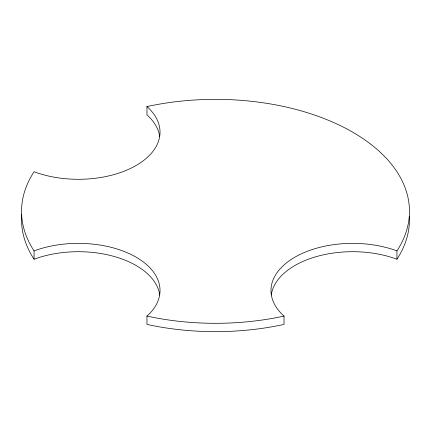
<?xml version="1.0" encoding="UTF-8"?>
<svg xmlns="http://www.w3.org/2000/svg" width="431" height="431" viewBox="0 0 431 431"><rect width="100%" height="100%" fill="white"/><g stroke="black" fill="none" stroke-linecap="round" stroke-linejoin="round"><path stroke-width="0.65" d="M159.756 295.041A81.664 47.146 0 0 0 34.065 259.236L34.065 250.901A193.955 111.979 0 0 1 34.065 171.759A81.664 47.146 0 0 0 136.104 165.488A81.664 47.146 0 0 0 146.966 106.576A193.955 111.979 0 0 1 352.65 132.15A193.955 111.979 0 0 1 396.946 250.901L396.946 259.236A81.664 47.146 0 0 0 271.25 295.041M396.946 250.901A81.664 47.146 0 0 0 294.901 257.172A81.664 47.146 0 0 0 284.04 316.085L284.04 324.419A193.955 111.979 0 0 1 146.966 324.419L146.966 316.085A81.664 47.146 0 0 0 136.104 257.172A81.664 47.146 0 0 0 34.065 250.901M146.966 106.576L146.966 114.91A81.664 47.146 0 0 1 159.745 136.595M409.364 216.163A193.955 111.979 0 0 1 396.946 259.236M34.065 259.236A193.955 111.979 0 0 1 21.749 214.557M284.04 316.085A193.955 111.979 0 0 1 146.966 316.085"/></g></svg>
